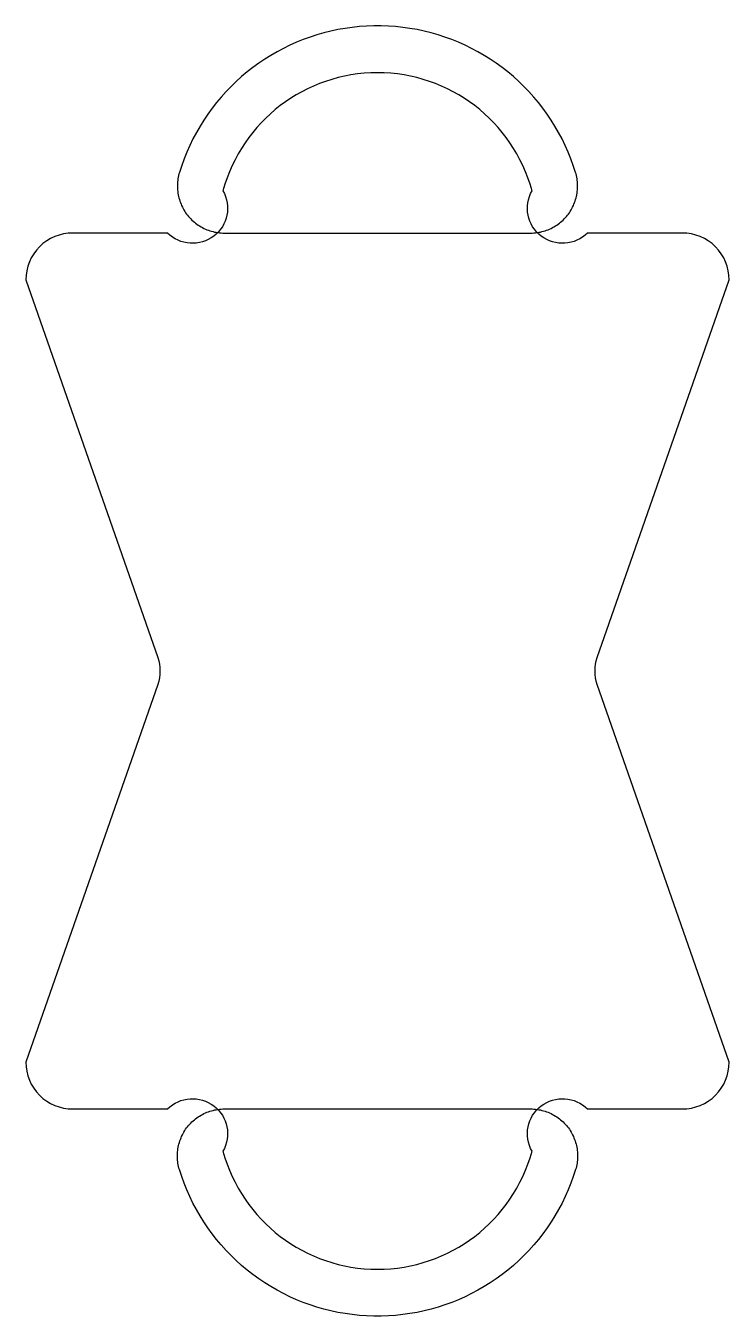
# Model space of a CAD drawing. Header units: millimetres. Extents: x -45 to 45, y -82 to 82.
import ezdxf

# ---------------------------------------------------------------- set-up
doc = ezdxf.new("R2010")
doc.units = ezdxf.units.MM
doc.layers.add('4_ANYTOOL_CUTTHROUGH_OUTSI', color=5, linetype='CONTINUOUS')
doc.layers.add('5_ANYTOOL_HALF_MILL_9MM_IN', color=3, linetype='CONTINUOUS')

msp = doc.modelspace()

# ---------------------------------------------------------------- linework, layer by layer
at = {"layer": '4_ANYTOOL_CUTTHROUGH_OUTSI'}
msp.add_lwpolyline([(26.86, -56), (39, -56, 0.414214), (45, -50), (28.1, -1.72, -0.146089), (28.1, 1.72), (45, 50, 0.414214), (39, 56), (26.86, 56, -0.874623), (19.77, 61.41, 0.763104), (-19.77, 61.41, -0.874623), (-26.86, 56), (-39, 56), (-39, 56, 0.414214), (-45, 50), (-28.1, 1.72, -0.146089), (-28.1, -1.72), (-45, -50, 0.414214), (-39, -56), (-26.86, -56, -0.874623), (-19.77, -61.41, 0.763104), (19.77, -61.41, -0.874623)], format="xyb", close=True, dxfattribs=at)
at = {"layer": '5_ANYTOOL_HALF_MILL_9MM_IN'}
for points in [[(-25.34, 63.76), (-25.4, 63.56), (-25.45, 63.36), (-25.49, 63.15), (-25.53, 62.95), (-25.56, 62.74), (-25.58, 62.54), (-25.59, 62.33), (-25.6, 62.12), (-25.6, 61.91), (-25.6, 61.71), (-25.58, 61.5), (-25.56, 61.29), (-25.53, 61.09), (-25.5, 60.88), (-25.46, 60.68), (-25.41, 60.48), (-25.35, 60.28), (-25.29, 60.08), (-25.22, 59.89), (-25.14, 59.69), (-25.06, 59.5), (-24.97, 59.32), (-24.87, 59.13), (-24.77, 58.95), (-24.66, 58.77), (-24.55, 58.6), (-24.43, 58.43), (-24.3, 58.27), (-24.17, 58.11), (-24.03, 57.95), (-23.89, 57.8), (-23.74, 57.65), (-23.59, 57.51), (-23.43, 57.38), (-23.27, 57.25), (-23.1, 57.13), (-22.93, 57.01), (-22.76, 56.9), (-22.58, 56.79), (-22.4, 56.69), (-22.21, 56.6), (-22.02, 56.51), (-21.83, 56.43), (-21.64, 56.36), (-21.44, 56.29), (-21.24, 56.23), (-21.04, 56.18), (-20.84, 56.13), (-20.63, 56.09), (-20.43, 56.06), (-20.22, 56.03), (-20.02, 56.01), (-19.81, 56), (-19.6, 56), (19.6, 56), (19.81, 56), (20.02, 56.01), (20.22, 56.03), (20.43, 56.06), (20.63, 56.09), (20.84, 56.13), (21.04, 56.18), (21.24, 56.23), (21.44, 56.29), (21.64, 56.36), (21.83, 56.43), (22.02, 56.51), (22.21, 56.6), (22.4, 56.69), (22.58, 56.79), (22.76, 56.9), (22.93, 57.01), (23.1, 57.13), (23.27, 57.25), (23.43, 57.38), (23.59, 57.51), (23.74, 57.65), (23.89, 57.8), (24.03, 57.95), (24.17, 58.11), (24.3, 58.27), (24.43, 58.43), (24.55, 58.6), (24.66, 58.77), (24.77, 58.95), (24.87, 59.13), (24.97, 59.32), (25.06, 59.5), (25.14, 59.69), (25.22, 59.89), (25.29, 60.08), (25.35, 60.28), (25.41, 60.48), (25.46, 60.68), (25.5, 60.88), (25.53, 61.09), (25.56, 61.29), (25.58, 61.5), (25.6, 61.71), (25.6, 61.91), (25.6, 62.12), (25.59, 62.33), (25.58, 62.54), (25.56, 62.74), (25.53, 62.95), (25.49, 63.15), (25.45, 63.36), (25.4, 63.56), (25.34, 63.76), (25.05, 64.64), (24.74, 65.5), (24.39, 66.36), (24.01, 67.21), (23.61, 68.04), (23.17, 68.85), (22.71, 69.65), (22.22, 70.44), (21.7, 71.21), (21.16, 71.95), (20.59, 72.68), (20, 73.39), (19.38, 74.08), (18.73, 74.74), (18.07, 75.38), (17.38, 76), (16.67, 76.6), (15.94, 77.17), (15.2, 77.71), (14.43, 78.23), (13.65, 78.72), (12.84, 79.18), (12.03, 79.61), (11.2, 80.02), (10.35, 80.39), (9.49, 80.74), (8.63, 81.06), (7.75, 81.34), (6.86, 81.6), (5.96, 81.82), (5.06, 82.01), (4.14, 82.17), (3.23, 82.3), (2.31, 82.4), (1.39, 82.46), (0.46, 82.5), (-0.46, 82.5), (-1.39, 82.46), (-2.31, 82.4), (-3.23, 82.3), (-4.14, 82.17), (-5.06, 82.01), (-5.96, 81.82), (-6.86, 81.6), (-7.75, 81.34), (-8.63, 81.06), (-9.49, 80.74), (-10.35, 80.39), (-11.2, 80.02), (-12.03, 79.61), (-12.84, 79.18), (-13.65, 78.72), (-14.43, 78.23), (-15.2, 77.71), (-15.94, 77.17), (-16.67, 76.6), (-17.38, 76), (-18.07, 75.38), (-18.73, 74.74), (-19.38, 74.08), (-20, 73.39), (-20.59, 72.68), (-21.16, 71.95), (-21.7, 71.21), (-22.22, 70.44), (-22.71, 69.65), (-23.17, 68.85), (-23.61, 68.04), (-24.01, 67.21), (-24.39, 66.36), (-24.74, 65.5), (-25.05, 64.64)], [(-25.34, -63.76), (-25.4, -63.56), (-25.45, -63.36), (-25.49, -63.15), (-25.53, -62.95), (-25.56, -62.74), (-25.58, -62.54), (-25.59, -62.33), (-25.6, -62.12), (-25.6, -61.91), (-25.6, -61.71), (-25.58, -61.5), (-25.56, -61.29), (-25.53, -61.09), (-25.5, -60.88), (-25.46, -60.68), (-25.41, -60.48), (-25.35, -60.28), (-25.29, -60.08), (-25.22, -59.89), (-25.14, -59.69), (-25.06, -59.5), (-24.97, -59.32), (-24.87, -59.13), (-24.77, -58.95), (-24.66, -58.77), (-24.55, -58.6), (-24.43, -58.43), (-24.3, -58.27), (-24.17, -58.11), (-24.03, -57.95), (-23.89, -57.8), (-23.74, -57.65), (-23.59, -57.51), (-23.43, -57.38), (-23.27, -57.25), (-23.1, -57.13), (-22.93, -57.01), (-22.76, -56.9), (-22.58, -56.79), (-22.4, -56.69), (-22.21, -56.6), (-22.02, -56.51), (-21.83, -56.43), (-21.64, -56.36), (-21.44, -56.29), (-21.24, -56.23), (-21.04, -56.18), (-20.84, -56.13), (-20.63, -56.09), (-20.43, -56.06), (-20.22, -56.03), (-20.02, -56.01), (-19.81, -56), (-19.6, -56), (19.6, -56), (19.81, -56), (20.02, -56.01), (20.22, -56.03), (20.43, -56.06), (20.63, -56.09), (20.84, -56.13), (21.04, -56.18), (21.24, -56.23), (21.44, -56.29), (21.64, -56.36), (21.83, -56.43), (22.02, -56.51), (22.21, -56.6), (22.4, -56.69), (22.58, -56.79), (22.76, -56.9), (22.93, -57.01), (23.1, -57.13), (23.27, -57.25), (23.43, -57.38), (23.59, -57.51), (23.74, -57.65), (23.89, -57.8), (24.03, -57.95), (24.17, -58.11), (24.3, -58.27), (24.43, -58.43), (24.55, -58.6), (24.66, -58.77), (24.77, -58.95), (24.87, -59.13), (24.97, -59.32), (25.06, -59.5), (25.14, -59.69), (25.22, -59.89), (25.29, -60.08), (25.35, -60.28), (25.41, -60.48), (25.46, -60.68), (25.5, -60.88), (25.53, -61.09), (25.56, -61.29), (25.58, -61.5), (25.6, -61.71), (25.6, -61.91), (25.6, -62.12), (25.59, -62.33), (25.58, -62.54), (25.56, -62.74), (25.53, -62.95), (25.49, -63.15), (25.45, -63.36), (25.4, -63.56), (25.34, -63.76), (25.05, -64.64), (24.74, -65.5), (24.39, -66.36), (24.01, -67.21), (23.61, -68.04), (23.17, -68.85), (22.71, -69.65), (22.22, -70.44), (21.7, -71.21), (21.16, -71.95), (20.59, -72.68), (20, -73.39), (19.38, -74.08), (18.73, -74.74), (18.07, -75.38), (17.38, -76), (16.67, -76.6), (15.94, -77.17), (15.2, -77.71), (14.43, -78.23), (13.65, -78.72), (12.84, -79.18), (12.03, -79.61), (11.2, -80.02), (10.35, -80.39), (9.49, -80.74), (8.63, -81.06), (7.75, -81.34), (6.86, -81.6), (5.96, -81.82), (5.06, -82.01), (4.14, -82.17), (3.23, -82.3), (2.31, -82.4), (1.39, -82.46), (0.46, -82.5), (-0.46, -82.5), (-1.39, -82.46), (-2.31, -82.4), (-3.23, -82.3), (-4.14, -82.17), (-5.06, -82.01), (-5.96, -81.82), (-6.86, -81.6), (-7.75, -81.34), (-8.63, -81.06), (-9.49, -80.74), (-10.35, -80.39), (-11.2, -80.02), (-12.03, -79.61), (-12.84, -79.18), (-13.65, -78.72), (-14.43, -78.23), (-15.2, -77.71), (-15.94, -77.17), (-16.67, -76.6), (-17.38, -76), (-18.07, -75.38), (-18.73, -74.74), (-19.38, -74.08), (-20, -73.39), (-20.59, -72.68), (-21.16, -71.95), (-21.7, -71.21), (-22.22, -70.44), (-22.71, -69.65), (-23.17, -68.85), (-23.61, -68.04), (-24.01, -67.21), (-24.39, -66.36), (-24.74, -65.5), (-25.05, -64.64)]]:
    msp.add_lwpolyline(points, close=True, dxfattribs=at)

doc.saveas('drawing.dxf')
